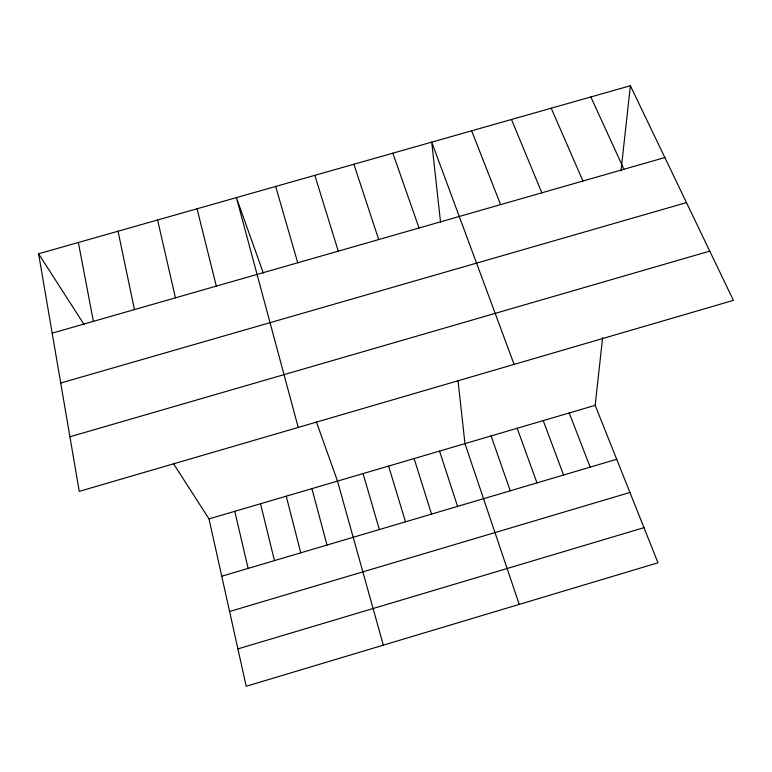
<?xml version="1.0" encoding="UTF-8"?>
<svg xmlns="http://www.w3.org/2000/svg" width="772" height="772" viewBox="0 0 772 772"><rect width="100%" height="100%" fill="white"/><g stroke="black" fill="none" stroke-linecap="round" stroke-linejoin="round"><path stroke-width="1.16" d="M173.449 463.596L209 518.9L246.21 686.269L657.995 562.788L595.173 405.329L602.633 337.567M621.016 170.737L630.377 85.731L38.6 253.776L79.255 491.368L733.4 300.366L630.377 85.731M237.901 648.895L643.983 527.652M221.738 576.221L616.703 459.282M229.583 611.501L629.942 492.468M209 518.9L595.173 405.329M69.914 436.769L709.757 251.122M60.718 383.028L686.472 202.602M52.187 333.166L664.846 157.546M38.6 253.776L84.138 324.636M590.85 96.954L623.95 169.271M551.227 108.205L582.947 181.024M511.489 119.486L541.838 192.807M471.653 130.806L500.603 204.628M569.225 412.962L590.165 467.137M543.218 420.605L563.579 475.012M514.104 364.403L431.712 142.144L440.561 222.355M517.182 428.267L536.955 482.896M263.348 273.163L236.406 197.603L298.214 427.437M316.385 421.859L337.509 481.11L383.317 645.151M392.851 153.174L419.042 228.01M491.088 435.939L510.273 490.799M519.228 604.399L464.956 443.62L457.999 380.509M353.894 164.243L378.705 239.571M439.558 451.099L457.574 506.403M414.11 458.578L431.548 514.104M314.831 175.331L338.271 251.161M388.615 466.076L405.474 521.824M363.081 473.583L379.361 529.553M275.672 186.457L297.722 262.779M311.898 488.637L327 545.061M286.238 496.184L300.752 552.829M197.053 208.778L216.305 286.123M260.531 503.749L274.456 560.617M234.785 511.315L248.121 568.414M157.585 219.991L175.437 297.838M118.029 231.224L134.463 309.582M78.368 242.485L93.383 321.355"/></g></svg>
